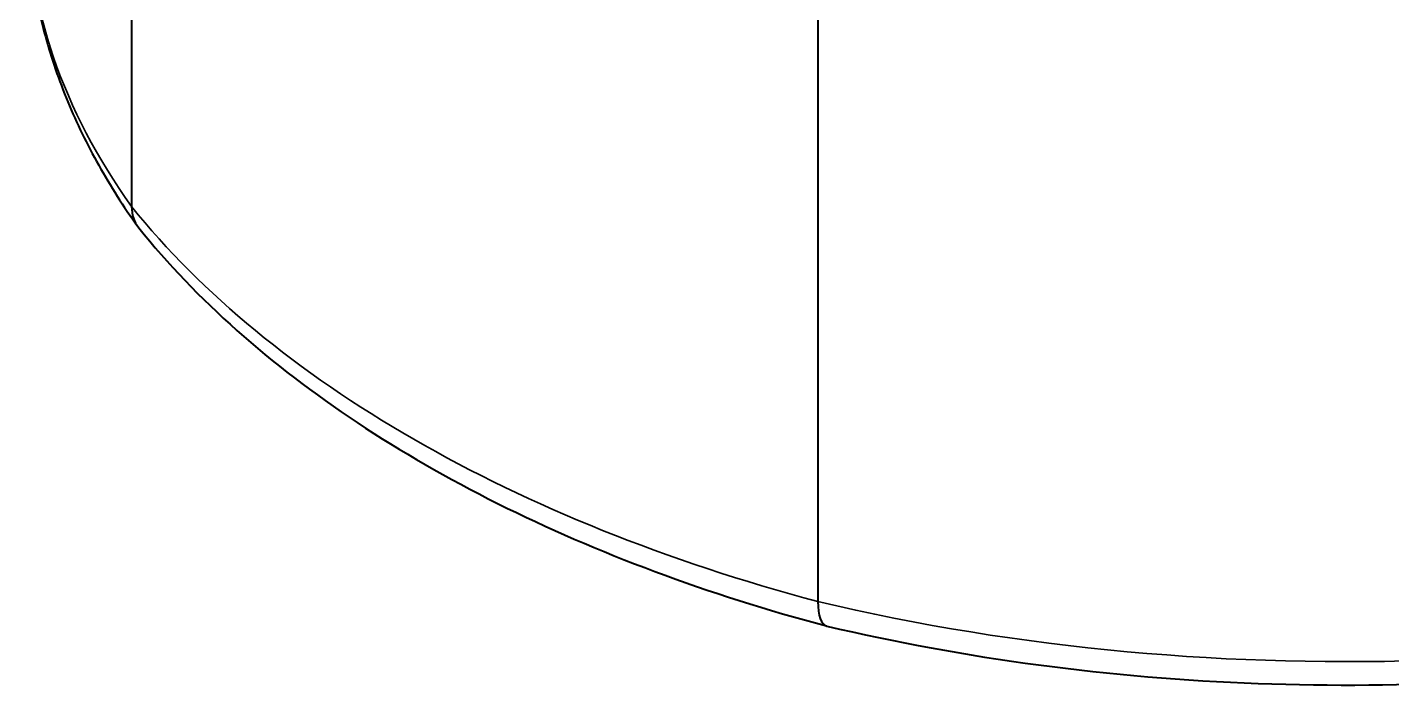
# Model space of a CAD drawing. Header units: millimetres. Extents: x 0 to 51860, y 0 to 5940.
# Drawn here: x 7988.97 to 8021.95, y 4156.43 to 4172.62 of the extents above; entities that cross this region are included whole.
import ezdxf

# ---------------------------------------------------------------- set-up
doc = ezdxf.new("R2010")
doc.units = ezdxf.units.MM
doc.header["$LTSCALE"] = 10
doc.layers.add('가시적인 것(ISO)', color=3, linetype='Continuous', lineweight=40)
doc.layers.add('가시적인 좁은 것(ISO)', color=3, linetype='Continuous', lineweight=35)

msp = doc.modelspace()

# ---------------------------------------------------------------- linework, layer by layer
at = {"layer": '가시적인 것(ISO)'}
for p, q in [((7991.4957, 4184.0462), (7991.4957, 4168.2808)), ((8008.0847, 4177.5091), (8008.0847, 4158.7278))]:
    msp.add_line(p, q, dxfattribs=at)
for centre, major_axis, ratio, start_param, end_param in [((7992.7179, 4168.5882), (-1.0629, -0.8055), 0.7491113, 5.7668359, 6.3043377), ((8008.6185, 4159.4317), (-0.3253, -1.2932), 0.3272174, 5.3678552, 6.2877707)]:
    msp.add_ellipse(centre, major_axis=major_axis, ratio=ratio, start_param=start_param, end_param=end_param, dxfattribs=at)
for points, knots in [([(7988.9744, 4175.6248), (7988.9744, 4175.0824), (7989.0112, 4174.54), (7989.1578, 4173.4607), (7989.2676, 4172.9238), (7989.5582, 4171.8604), (7989.7391, 4171.3339), (7990.1692, 4170.2955), (7990.4185, 4169.7836), (7990.9823, 4168.7776), (7991.2969, 4168.2835), (7991.6426, 4167.7997)], [2.35619449, 2.35619449, 2.35619449, 2.35619449, 2.43424957, 2.43424957, 2.51230465, 2.51230465, 2.59035972, 2.59035972, 2.6684148, 2.6684148, 2.74646988, 2.74646988, 2.74646988, 2.74646988]), ([(8008.2951, 4158.138), (8011.6168, 4157.3516), (8015.1509, 4156.8819), (8022.2846, 4156.6175), (8025.8828, 4156.8215), (8032.7961, 4157.8839), (8036.1098, 4158.7426), (8042.1308, 4161.0449), (8044.8357, 4162.4898), (8049.3462, 4165.8495), (8051.1552, 4167.7649), (8053.231, 4171.2295), (8053.8105, 4172.6867), (8054.1105, 4174.1763)], [3.5369534, 3.5369534, 3.5369534, 3.5369534, 3.8627197, 3.8627197, 4.1877832, 4.1877832, 4.5131593, 4.5131593, 4.839651, 4.839651, 5.1655586, 5.1655586, 5.3823025, 5.3823025, 5.3823025, 5.3823025]), ([(7991.6681, 4167.766), (7992.362, 4166.9022), (7993.1556, 4166.074), (7994.9227, 4164.5006), (7995.8963, 4163.7552), (7998.0035, 4162.3573), (7999.1372, 4161.7048), (8001.5429, 4160.5016), (8002.815, 4159.9511), (8005.4737, 4158.9605), (8006.8603, 4158.5204), (8008.2912, 4158.139)], [2.78946786, 2.78946786, 2.78946786, 2.78946786, 2.93027566, 2.93027566, 3.07108345, 3.07108345, 3.21189125, 3.21189125, 3.35269905, 3.35269905, 3.49350685, 3.49350685, 3.49350685, 3.49350685])]:
    msp.add_open_spline(points, degree=3, knots=knots, dxfattribs=at)
at = {"layer": '가시적인 좁은 것(ISO)'}
for centre, major_axis, start_param, end_param in [((8022.4877, 4175.6248), (-33.5133, 0), 0, 0.3903781), ((8020.8378, 4176.5749), (33.5133, 0), 4.3220109, 6.167586), ((8022.3557, 4176.4989), (-34, 0), 0.4331544, 1.1376419)]:
    msp.add_ellipse(centre, major_axis=major_axis, ratio=0.5758617, start_param=start_param, end_param=end_param, dxfattribs=at)

doc.saveas('drawing.dxf')
